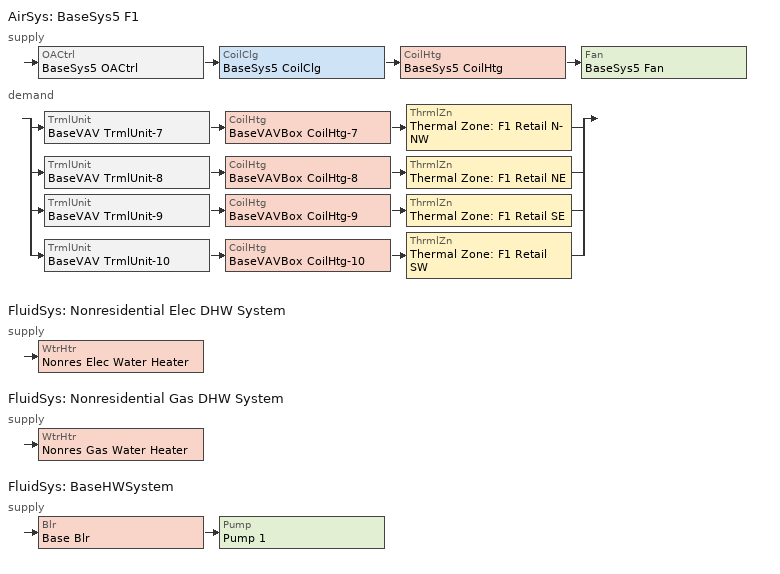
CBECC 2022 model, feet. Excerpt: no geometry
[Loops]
AirSys 'BaseSys5 F1'
 supply: OACtrl 'BaseSys5 OACtrl' > CoilClg 'BaseSys5 CoilClg' > CoilHtg 'BaseSys5 CoilHtg' > Fan 'BaseSys5 Fan'
 demand: split
  | TrmlUnit 'BaseVAV TrmlUnit-7' > CoilHtg 'BaseVAVBox CoilHtg-7' > ThrmlZn 'Thermal Zone: F1 Retail N-NW'
  | TrmlUnit 'BaseVAV TrmlUnit-8' > CoilHtg 'BaseVAVBox CoilHtg-8' > ThrmlZn 'Thermal Zone: F1 Retail NE'
  | TrmlUnit 'BaseVAV TrmlUnit-9' > CoilHtg 'BaseVAVBox CoilHtg-9' > ThrmlZn 'Thermal Zone: F1 Retail SE'
  | TrmlUnit 'BaseVAV TrmlUnit-10' > CoilHtg 'BaseVAVBox CoilHtg-10' > ThrmlZn 'Thermal Zone: F1 Retail SW'
FluidSys 'Nonresidential Elec DHW System'
 supply: WtrHtr 'Nonres Elec Water Heater'
FluidSys 'Nonresidential Gas DHW System'
 supply: WtrHtr 'Nonres Gas Water Heater'
FluidSys 'BaseHWSystem'
 supply: Blr 'Base Blr' > Pump 'Pump 1'
[ResIntFlr] Status=New; Construction=Interior Floor Cons; OtherSideModeled=1
Name | Area | FloorZ | IsPartySurface | Outside
F4 Res Zn SE Perim To F3 Res Zn SE Perim Int Floor | 1080 | 30.7 | 1 | F3 Res Zn SE Perim
F4 Res Zn SW Perim To F3 Res Zn SW Perim Int Floor | 1080 | 30.7 | 1 | F3 Res Zn SW Perim
F4 Res Zn W Court To F3 Res Zn W Court Int Floor | 1440 | 30.7 | 1 | F3 Res Zn W Court
F4 Res Zn W Perim To F3 Res Zn W Perim Int Floor | 2160 | 30.7 | 1 | F3 Res Zn W Perim
F4 Corridor to F3 Corridor Int Floor | 2340 | 30.7 | 1 | F3 Corridor
F4 Break Room To F3 Break Room Int Floor | 180 | 30.7 | 1 | F3 Break Room
F4 Stairs E To F3 Stairs E Int Floor | 180 | 30.7 | 0 | F3 Stairs E
F4 Stairs W To F3 Stairs W Int Floor | 180 | 30.7 | 0 | F3 Stairs W
F5 Res Zn E Court To F4 Res Zn E Court Int Floor | 1440 | 40.7 | 1 | F4 Res Zn E Court
F5 Res Zn E Perim To F4 Res Zn E Perim Int Floor | 2160 | 40.7 | 1 | F4 Res Zn E Perim
F5 Res Zn N Perim To F4 Res Zn N Perim Int Floor | 3600 | 40.7 | 1 | F4 Res Zn N Perim
F5 Res Zn NE Perim To F4 Res Zn NE Perim Int Floor | 1410 | 40.7 | 1 | F4 Res Zn NE Perim
F5 Res Zn NW Perim To F4 Res Zn NW Perim Int Floor | 1410 | 40.7 | 1 | F4 Res Zn NW Perim
F5 Res Zn S Court 1-Bed To F4 Res Zn S Court 1-Bed Int Floor | 720 | 40.7 | 1 | F4 Res Zn S Court 1-Bed
F5 Res Zn S Court 2-Bed To F4 Res Zn S Court 2-Bed Int Floor | 2160 | 40.7 | 1 | F4 Res Zn S Court 2-Bed
F5 Res Zn SE Court To F4 Res Zn SE Court Int Floor | 540 | 40.7 | 1 | F4 Res Zn SE Court
F5 Res Zn SW Court To F4 Res Zn SW Court Int Floor | 540 | 40.7 | 1 | F4 Res Zn SW Court
F5 Res Zn SE Perim To F4 Res Zn SE Perim Int Floor | 1080 | 40.7 | 1 | F4 Res Zn SE Perim
F5 Res Zn SW Perim To F4 Res Zn SW Perim Int Floor | 1080 | 40.7 | 1 | F4 Res Zn SW Perim
F5 Res Zn W Court To F4 Res Zn W Court Int Floor | 1440 | 40.7 | 1 | F4 Res Zn W Court
F5 Res Zn W Perim To F4 Res Zn W Perim Int Floor | 2160 | 40.7 | 1 | F4 Res Zn W Perim
F5 Corridor to F4 Corridor Int Floor | 2340 | 40.7 | 1 | F4 Corridor
F5 Break Room To F4 Break Room Int Floor | 180 | 40.7 | 1 | F4 Break Room
F5 Stairs E To F4 Stairs E Int Floor | 180 | 40.7 | 0 | F4 Stairs E
F5 Stairs W To F4 Stairs W Int Floor | 180 | 40.7 | 0 | F4 Stairs W
[ResIntWall] Status=New; Construction=Int Wall Cons; IsPartySurface=1; OtherSideModeled=1
Name | Area | Outside
F4 Res Zn SE Perim to F4 Corridor Int Wall Left; F4 Res Zn SW Perim to F4 Corridor Int Wall Right | 180 | F4 Corridor
F4 Res Zn W Court to F4 Res Zn SW Court Int Wall Front | 240 | F4 Res Zn SW Court
F4 Res Zn W Court to F4 Corridor Int Wall Back | 60 | F4 Corridor
F4 Res Zn W Court to F4 Corridor Int Wall Right | 600 | F4 Corridor
F4 Res Zn W Perim to F4 Res Zn SW Perim Int Wall Front | 300 | F4 Res Zn SW Perim
F4 Res Zn W Perim to F4 Res Zn NW Perim Int Wall Back | 300 | F4 Res Zn NW Perim
F4 Res Zn W Perim to F4 Corridor Int Wall Right | 720 | F4 Corridor
F4 Corridor To F4 Res Zn S Court 2-Bed Int Wall Back | 120 | F4 Res Zn S Court 2-Bed
F4 Break Room To F4 Res Zn S Court 1-Bed Int Wall Left | 150 | F4 Res Zn S Court 1-Bed
F4 Break Room To F4 Corridor Int Wall Back | 120 | F4 Corridor
F4 Break Room To F4 Res Zn S Court 2-Bed Int Wall Right | 150 | F4 Res Zn S Court 2-Bed
F4 Stairs E To F4 Res Zn W Court Int Wall Front | 180 | F4 Res Zn W Court
F4 Stairs E To F4 Res Zn S Court 2-Bed Int Wall Back; F4 Stairs W To F4 Res Zn S Court 2-Bed Int Wall Back | 180 | F4 Res Zn S Court 2-Bed
F4 Stairs E To F4 Corridor Int Wall Right; F4 Stairs W To F4 Corridor Int Wall Left | 100 | F4 Corridor
F4 Stairs W To F4 Res Zn E Court Int Wall Front | 180 | F4 Res Zn E Court
F5 Res Zn E Court to F5 Res Zn SE Court Int Wall Front | 240 | F5 Res Zn SE Court
F5 Res Zn E Court to F5 Corridor Int Wall Left; F5 Res Zn W Court to F5 Corridor Int Wall Right | 600 | F5 Corridor
F5 Res Zn E Court to F5 Corridor Int Wall Back; F5 Res Zn SE Court to F5 Corridor Int Wall Back; F5 Res Zn SW Court to F5 Corridor Int Wall Back; F5 Res Zn W Court to F5 Corridor Int Wall Back | 60 | F5 Corridor
F5 Res Zn E Perim to F5 Res Zn SE Perim Int Wall Front | 300 | F5 Res Zn SE Perim
F5 Res Zn E Perim to F5 Corridor Int Wall Left; F5 Res Zn S Court 2-Bed to F5 Corridor Int Wall Back; F5 Res Zn W Perim to F5 Corridor Int Wall Right | 720 | F5 Corridor
F5 Res Zn E Perim to F5 Res Zn NE Perim Int Wall Back; F5 Res Zn N Perim to F5 Res Zn NE Perim Int Wall Right | 300 | F5 Res Zn NE Perim
F5 Res Zn N Perim to F5 Corridor Int Wall Front | 1200 | F5 Corridor
F5 Res Zn N Perim to F5 Res Zn NW Perim Int Wall Left; F5 Res Zn W Perim to F5 Res Zn NW Perim Int Wall Back | 300 | F5 Res Zn NW Perim
F5 Res Zn NE Perim to F5 Corridor Int Wall Left; F5 Res Zn NW Perim to F5 Corridor Int Wall Right | 170 | F5 Corridor
F5 Res Zn S Court 1-Bed to F5 Res Zn S Court 2-Bed Int Wall Left | 300 | F5 Res Zn S Court 2-Bed
F5 Res Zn S Court 1-Bed to F5 Corridor Int Wall Back | 240 | F5 Corridor
F5 Res Zn S Court 1-Bed to F5 Corridor Int Wall Right | 150 | F5 Corridor
F5 Res Zn S Court 2-Bed to F5 Corridor Int Wall Left | 450 | F5 Corridor
F5 Res Zn S Court 2-Bed to F5 Corridor Int Wall Right | 300 | F5 Corridor
F5 Res Zn SE Court to F5 Res Zn SW Perim Int Wall Left | 180 | F5 Res Zn SW Perim
F5 Res Zn SW Court to F5 Res Zn SE Perim Int Wall Right | 180 | F5 Res Zn SE Perim
F5 Res Zn SE Perim to F5 Corridor Int Wall Left; F5 Res Zn SW Perim to F5 Corridor Int Wall Right | 180 | F5 Corridor
F5 Res Zn W Court to F5 Res Zn SW Court Int Wall Front | 240 | F5 Res Zn SW Court
F5 Res Zn W Perim to F5 Res Zn SW Perim Int Wall Front | 300 | F5 Res Zn SW Perim
F5 Corridor To F5 Res Zn S Court 2-Bed Int Wall Back | 120 | F5 Res Zn S Court 2-Bed
F5 Break Room To F5 Res Zn S Court 1-Bed Int Wall Left | 150 | F5 Res Zn S Court 1-Bed
F5 Break Room To F5 Corridor Int Wall Back | 120 | F5 Corridor
F5 Break Room To F5 Res Zn S Court 2-Bed Int Wall Right | 150 | F5 Res Zn S Court 2-Bed
F5 Stairs E To F5 Res Zn W Court Int Wall Front | 180 | F5 Res Zn W Court
F5 Stairs E To F5 Res Zn S Court 2-Bed Int Wall Back; F5 Stairs W To F5 Res Zn S Court 2-Bed Int Wall Back | 180 | F5 Res Zn S Court 2-Bed
F5 Stairs E To F5 Corridor Int Wall Right; F5 Stairs W To F5 Corridor Int Wall Left | 100 | F5 Corridor
F5 Stairs W To F5 Res Zn E Court Int Wall Front | 180 | F5 Res Zn E Court
[ResZn] Type=Conditioned; Status=New; HVACSysStatus=New; HVACSysVerified=0; DHWSys1Status=New; DHWSys1Verified=0; DHWSys2Status=New; DHWSys2Verified=0; CeilingHeight=9; FloorHeight=10; WinHeadHeight=6.7; NumStories=1
Name | FloorArea | Bottom | AirFlowMeter
F4 Res Zn SW Perim | 1080 | 30.7 | Four
F4 Res Zn W Court | 1440 | 30.7 | Four
F4 Res Zn W Perim | 2160 | 30.7 | Four
F5 Res Zn E Court; F5 Res Zn W Court | 1440 | 40.7 | Five
F5 Res Zn E Perim; F5 Res Zn S Court 2-Bed; F5 Res Zn W Perim | 2160 | 40.7 | Five
F5 Res Zn N Perim | 3600 | 40.7 | Five
F5 Res Zn NE Perim; F5 Res Zn NW Perim | 1410 | 40.7 | Five
F5 Res Zn S Court 1-Bed | 720 | 40.7 | Five
F5 Res Zn SE Court; F5 Res Zn SW Court | 540 | 40.7 | Five
F5 Res Zn SE Perim; F5 Res Zn SW Perim | 1080 | 40.7 | Five
[ResExtWall] Status=New; Construction=Res Exterior Wall Cons; Tilt=90; Absorptivity=0.5
Name | Orientation | OrientationValue | Area
F4 Res Zn SW Perim Ext Wall Front; F5 Res Zn SE Court Ext Wall Front; F5 Res Zn SW Court Ext Wall Front; F5 Res Zn SE Perim Ext Wall Front; F5 Res Zn SW Perim Ext Wall Front | Front | 0 | 300
F4 Res Zn SW Perim Ext Wall Left; F5 Res Zn SW Perim Ext Wall Left | Left | 90 | 360
F4 Res Zn W Court Ext Wall Left; F5 Res Zn W Court Ext Wall Left | Left | 90 | 600
F4 Res Zn W Perim Ext Wall Left; F5 Res Zn W Perim Ext Wall Left | Left | 90 | 720
F4 Break Room Ext Wall Front; F5 Break Room Ext Wall Front | Front | 0 | 120
F4 Stairs E Ext Wall Left; F5 Stairs E Ext Wall Left | Left | 90 | 100
F4 Stairs W Ext Wall Right; F5 Stairs W Ext Wall Right | Right | 270 | 100
F5 Res Zn E Court Ext Wall Right | Right | 270 | 600
F5 Res Zn E Perim Ext Wall Right | Right | 270 | 720
F5 Res Zn N Perim Ext Wall Back | Back | 180 | 1200
F5 Res Zn NE Perim Ext Wall Back; F5 Res Zn NW Perim Ext Wall Back | Back | 180 | 300
F5 Res Zn NE Perim Ext Wall Right | Right | 270 | 470
F5 Res Zn NW Perim Ext Wall Left | Left | 90 | 470
F5 Res Zn S Court 1-Bed Ext Wall Front; F5 Res Zn S Court 2-Bed Ext Wall Front | Front | 0 | 240
F5 Res Zn SE Court Ext Wall Right | Right | 270 | 180
F5 Res Zn SW Court Ext Wall Left | Left | 90 | 180
F5 Res Zn SE Perim Ext Wall Right | Right | 270 | 360
[ResWin] Status=New; WinType=Operable; SpecMethod=Window Dimensions (required for fins/overhangs); Height=5; Width=3; NFRCUfactor=0.46; NFRCSHGC=0.22; UfactorSHGCSource=NFRC; ExteriorShade=Insect Screen (default); exHeight=5; exWidth=3; exNFRCUfactor=0.46; exNFRCSHGC=0.22; exUfactorSHGCSource=NFRC; exExteriorShade=Insect Screen (default); OverhangDepth=0; OverhangDistUp=0; OverhangExL=0; OverhangExR=0; OverhangFlap=0; exOverhangDepth=0; exOverhangDistUp=0; exOverhangExL=0; exOverhangExR=0; exOverhangFlap=0; LeftFinBotUp=0; exLeftFinDepth=0; exLeftFinTopUp=0; exLeftFinDistL=0; exLeftFinBotUp=0; RightFinBotUp=0; exRightFinDepth=0; exRightFinTopUp=0; exRightFinDistR=0; exRightFinBotUp=0
Name | Multiplier | exMultiplier | ModelFinsOverhang | LeftFinDepth | LeftFinTopUp | LeftFinDistL | RightFinDepth | RightFinTopUp | RightFinDistR
F4 Res Zn SW Perim Win Front Perim; F5 Res Zn NE Perim Win Back Perim; F5 Res Zn NW Perim Win Back Perim; F5 Res Zn SE Court Win Front Perim; F5 Res Zn SW Court Win Front Perim; F5 Res Zn SE Perim Win Front Perim; F5 Res Zn SW Perim Win Front Perim | 5.882 | 27.34 | 0 | 0 | 0 | 0 | 0 | 0 | 0
F4 Res Zn SW Perim Win Left Perim; F5 Res Zn SE Perim Win Right Perim; F5 Res Zn SW Perim Win Left Perim | 7.059 | 9.63 | 0 | 0 | 0 | 0 | 0 | 0 | 0
F4 Res Zn W Court Win Left Court | 13.725 | 9.63 | 1 | 0 | 0 | 0 | 120 | 13.3 | 19.412
F4 Res Zn W Perim Win Left Perim; F5 Res Zn E Perim Win Right Perim; F5 Res Zn W Perim Win Left Perim | 14.118 | 9.63 | 0 | 0 | 0 | 0 | 0 | 0 | 0
F4 Break Room Win Front Court | 2.353 | 27.34 | 1 | 88 | 13.3 | 38.471 | 88 | 13.3 | 14.471
F5 Res Zn E Court Win Right Court | 13.725 | 9.63 | 1 | 120 | 3.3 | 19.412 | 0 | 0 | 0
F5 Res Zn N Perim Win Back Perim | 23.529 | 27.34 | 0 | 0 | 0 | 0 | 0 | 0 | 0
F5 Res Zn NE Perim Win Right Perim; F5 Res Zn NW Perim Win Left Perim | 9.216 | 9.63 | 0 | 0 | 0 | 0 | 0 | 0 | 0
F5 Res Zn S Court 1-Bed Win Front Court | 4.706 | 27.34 | 1 | 88 | 3.3 | 16.941 | 88 | 3.3 | 28.941
F5 Res Zn S Court 2-Bed Win Front Court E | 2.353 | 27.34 | 1 | 88 | 3.3 | 50.471 | 88 | 3.3 | 2.471
F5 Res Zn S Court 2-Bed Win Front Court W | 2.353 | 27.34 | 1 | 88 | 3.3 | 2.471 | 88 | 3.3 | 50.471
F5 Res Zn SE Court Win Right Court | 3.529 | 9.63 | 1 | 120 | 3.3 | 73.706 | 0 | 0 | 0
F5 Res Zn SW Court Win Left Court | 3.529 | 9.63 | 1 | 0 | 0 | 0 | 120 | 3.3 | 73.706
F5 Res Zn W Court Win Left Court | 13.725 | 9.63 | 1 | 0 | 0 | 0 | 120 | 3.3 | 19.412
F5 Break Room Win Front Court | 2.353 | 27.34 | 1 | 88 | 3.3 | 38.471 | 88 | 3.3 | 14.471
[DwellUnit]
Name | DwellUnitTypeRef | Count | CondFlrArea | WasherZoneRef | DryerZoneRef
F4 2-Bed SW Perim | 2-Bed Type | 1 | 1080 | F4 Res Zn SW Perim | F4 Res Zn SW Perim
F4 1-Bed W Court | 1-Bed Type | 2 | 720 | F4 Res Zn W Court | F4 Res Zn W Court
F4 2-Bed W Perim | 2-Bed Type | 2 | 1080 | F4 Res Zn W Perim | F4 Res Zn W Perim
F5 1-Bed E Court | 1-Bed Type | 2 | 720 | F5 Res Zn E Court | F5 Res Zn E Court
F5 2-Bed E Perim | 2-Bed Type | 2 | 1080 | F5 Res Zn E Perim | F5 Res Zn E Perim
F5 1-Bed N Perim | 1-Bed Type | 5 | 720 | F5 Res Zn N Perim | F5 Res Zn N Perim
F5 3-Bed NE Perim | 3-Bed Type | 1 | 1410 | F5 Res Zn NE Perim | F5 Res Zn NE Perim
F5 3-Bed NW Perim | 3-Bed Type | 1 | 1410 | F5 Res Zn NW Perim | F5 Res Zn NW Perim
F5 1-Bed S Court | 1-Bed Type | 1 | 720 | F5 Res Zn S Court 1-Bed | F5 Res Zn S Court 1-Bed
F5 2-Bed S Court | 2-Bed Type | 2 | 1080 | F5 Res Zn S Court 2-Bed | F5 Res Zn S Court 2-Bed
F5 Studio SE Court | Studio Type | 1 | 540 | F5 Res Zn SE Court | F5 Res Zn SE Court
F5 Studio SW Court | Studio Type | 1 | 540 | F5 Res Zn SW Court | F5 Res Zn SW Court
F5 2-Bed SE Perim | 2-Bed Type | 1 | 1080 | F5 Res Zn SE Perim | F5 Res Zn SE Perim
F5 2-Bed SW Perim | 2-Bed Type | 1 | 1080 | F5 Res Zn SW Perim | F5 Res Zn SW Perim
F5 1-Bed W Court | 1-Bed Type | 2 | 720 | F5 Res Zn W Court | F5 Res Zn W Court
F5 2-Bed W Perim | 2-Bed Type | 2 | 1080 | F5 Res Zn W Perim | F5 Res Zn W Perim
[ResOtherZn] NumStories=1; DryerFuel=Electricity; IAQOption=Default Minimum Balanced IAQ Fan; IAQFanCnt=( 1, 1, 1, 1 )
Name | Type | SpcFunc | VentSpcFunc | ozHVACSystem | Area | CeilingHeight | FloorHeight | WinHeadHeight | Bottom | AirFlowMeter | ozDHWSys | CodeExhFanPwr | ExhstOutsideOpening
F4 Corridor | Conditioned | Corridor Area | General - Corridors | HVAC Heat Pump - F4 Corridor | 2340 | 9 | 10 | 6.7 | 30.7 | Four
F4 Break Room | Conditioned | Lounge, Breakroom, or Waiting Area | General - Break rooms | HVAC Heat Pump - F4 Break Room | 180 | 9 | 10 | 6.7 | 30.7 | Four | DHW Heat Pump
F4 Stairs E | Conditioned | Stairwell | General - Corridors | HVAC Heat Pump - Stairs E | 180 | 9 | 10 | 6.7 | 30.7 | Four
F4 Stairs W | Conditioned | Stairwell | General - Corridors | HVAC Heat Pump - Stairs W | 180 | 9 | 10 | 6.7 | 30.7 | Four
F5 Corridor | Conditioned | Corridor Area | General - Corridors | HVAC Heat Pump - F5 Corridor | 2340 | 9 | 10 | 6.7 | 40.7 | Five
F5 Break Room | Conditioned | Lounge, Breakroom, or Waiting Area | General - Break rooms | HVAC Heat Pump - F5 Break Room | 180 | 9 | 10 | 6.7 | 40.7 | Five | DHW Heat Pump
F5 Stairs E | Conditioned | Stairwell | General - Corridors | HVAC Heat Pump - Stairs E | 180 | 9 | 10 | 6.7 | 40.7 | Five
F5 Stairs W | Conditioned | Stairwell | General - Corridors | HVAC Heat Pump - Stairs W | 180 | 9 | 10 | 6.7 | 40.7 | Five
UG Garage | Unconditioned | Parking Garage Area (Parking Zone) | Exhaust - Parking garages |  | 27900 | 14 | 15 | 7.67 | -15 | Seven |  | 0.0725 | 1000
[ResZnGrp]
ResZn Group F5; ResZn Group UG Garage; ResZn Group Attic
[ResCeilingBelowAttic] Status=New; Construction=Ceiling Below Attic Cons; AtticZone=Attic
Name | Area
F5 Res Zn E Court To Attic Ceiling; F5 Res Zn W Court To Attic Ceiling | 1440
F5 Res Zn E Perim To Attic Ceiling; F5 Res Zn S Court 2-Bed To Attic Ceiling; F5 Res Zn W Perim To Attic Ceiling | 2160
F5 Res Zn N Perim To Attic Ceiling | 3600
F5 Res Zn NE Perim To Attic Ceiling; F5 Res Zn NW Perim To Attic Ceiling | 1410
F5 Res Zn S Court 1-Bed To Attic Ceiling | 720
F5 Res Zn SE Court To Attic Ceiling; F5 Res Zn SW Court To Attic Ceiling | 540
F5 Res Zn SE Perim To Attic Ceiling; F5 Res Zn SW Perim To Attic Ceiling | 1080
F5 Corridor To Attic Ceiling | 2340
F5 Break Room To Attic Ceiling; F5 Stairs E To Attic Ceiling; F5 Stairs W To Attic Ceiling | 180
[ResUndgrWall] Status=New; DepthBelowGrade=15; Construction=Below Grade Wall Cons
Name | Area
UG Garage UG Wall - Front; UG Garage UG Wall - Back | 3600
UG Garage UG Wall - Left; UG Garage UG Wall - Right | 4860
[ResUndgrFlr]
UG Garage UG Floor: Status=New; Area=27900; DepthBelowGrade=15; Surface=Exposed
[ResAttic]
Attic: Type=Ventilated; Status=New; RoofRise=0; Construction=Attic Roof Cons; RoofSolReflect=0.1; RoofEmiss=0.85; AirFlowMeter=Eight
[ThrmlZn] Type=Conditioned; VentSysRef=BaseSys5 F1; HasUnknownHVAC=0
Thermal Zone: F1 Retail N-NW; Thermal Zone: F1 Retail NE; Thermal Zone: F1 Retail SE; Thermal Zone: F1 Retail SW
[AirSys]
BaseSys5 F1: Type=PVAV; SubType=Packaged3Phase; CtrlSysType=DDCToZone; OptStart=1; ClgCtrl=WarmestReset
[AirSeg] Sys=BaseSys5 F1
Name | Type
BaseSys5 SupAirSeg | Supply
BaseSys5 RetAirSeg | Return
[CoilClg]
BaseSys5 CoilClg: Sys=BaseSys5 F1; Type=DirectExpansion; NumClgStages=2
[CoilHtg] Sys=BaseSys5 F1; Type=HotWater; FluidSegInRef=BaseHW PriSupSeg; FluidSegOutRef=BaseHW PriRetSeg
BaseSys5 CoilHtg; BaseVAVBox CoilHtg-7; BaseVAVBox CoilHtg-8; BaseVAVBox CoilHtg-9; BaseVAVBox CoilHtg-10
[Fan]
BaseSys5 Fan: Sys=BaseSys5 F1; CtrlMthd=VariableSpeedDrive
[OACtrl]
BaseSys5 OACtrl: Sys=BaseSys5 F1; EconoCtrlMthd=DifferentialDryBulb; EconoIntegration=Integrated; AirSegSupRef=BaseSys5 SupAirSeg; AirSegRetRef=BaseSys5 RetAirSeg
[TrmlUnit] Sys=BaseSys5 F1; Type=VAVReheatBox
Name | ZnServedRef
BaseVAV TrmlUnit-7 | Thermal Zone: F1 Retail N-NW
BaseVAV TrmlUnit-8 | Thermal Zone: F1 Retail NE
BaseVAV TrmlUnit-9 | Thermal Zone: F1 Retail SE
BaseVAV TrmlUnit-10 | Thermal Zone: F1 Retail SW
[FluidSys]
Name | Type
Nonresidential Elec DHW System; Nonresidential Gas DHW System | ServiceHotWater
BaseHWSystem | HotWater
[FluidSeg]
Name | Sys | Type | Src
DHW Supply Elec | Nonresidential Elec DHW System | PrimarySupply
DHW Makeup Elec | Nonresidential Elec DHW System | MakeupFluid
DHW Supply Gas | Nonresidential Gas DHW System | PrimarySupply
DHW Makeup Gas | Nonresidential Gas DHW System | MakeupFluid | MunicipalWater
BaseHW PriSupSeg | BaseHWSystem | PrimarySupply
BaseHW PriRetSeg | BaseHWSystem | PrimaryReturn
[WtrHtr]
Name | Sys | FluidSegOutRef | FluidSegMakeupRef | StorCap | RE | FuelSrc | InpPwr | CapRtd
Nonres Elec Water Heater | Nonresidential Elec DHW System | DHW Supply Elec | DHW Makeup Elec | 24.1083 | 0.99 | Electricity | 7.02702
Nonres Gas Water Heater | Nonresidential Gas DHW System | DHW Supply Gas | DHW Makeup Gas | 5.89175 | 0.8 |  |  | 7324.35
[Blr]
Base Blr: Sys=BaseHWSystem; Type=HotWater; FuelSrc=Gas; DraftType=Natural; FluidSegInRef=BaseHW PriRetSeg; FluidSegOutRef=BaseHW PriSupSeg; ThrmlEff=0.8
[Pump]
Pump 1: Sys=BaseHWSystem
[PVArray]
PV Array: DCSysSize=230
[Batt]
Battery: MaxCap=200; Ctrl=Time of Use
[ResConsAssm] RoofDeckLayer=Wood Siding/sheathing/decking; FloorSurfaceLayer=Carpeted; FloorDeckLayer=Wood Siding/sheathing/decking; OtherSideFinishLayer=Gypsum Board; RaisedHeelTruss=0; RaisedHeelTrussHeight=3.5; RoofingType=all others
Name | CanAssignTo | Type | RoofingLayer | InsideFinishLayer | CavityLayer | FrameLayer | SheathInsulLayerRVal | WallExtFinishLayer | RadiantBarrier | AbvDeckInsulLayerRVal | CavInsulOverFrame | MassLayer | MassThickness | FurringInsul2LayerRVal | Furring2Layer
Res Exterior Wall Cons | Exterior Walls | Wood Framed Wall | Light Roof (Asphalt Shingle) | Gypsum Board | R 21 | 2x6 @ 16 in. O.C. | 1.8 | Synthetic Stucco | 0
Ceiling Below Attic Cons | Ceilings (below attic) | Wood Framed Ceiling | Light Roof (Asphalt Shingle) | Gypsum Board | R 38 | 2x4 Bottom Chord of Truss @ 24 in. O.C. |  |  | 0
Attic Roof Cons | Attic Roofs | Wood Framed Ceiling | 5 PSF (Normal Gravel) | Gypsum Board | R 38 | 2x6 @ 16 in. O.C. |  |  | 1 | 4.6 | 0
Int Wall Cons | Interior Walls | Wood Framed Wall | Light Roof (Asphalt Shingle) | Gypsum Board |  | 2x6 @ 16 in. O.C. | 6.1 |  | 0
Interior Floor Cons | Interior Floors | Wood Framed Floor | Light Roof (Asphalt Shingle) | Gypsum Board |  | 2x12 @ 16 in. O.C. | 0.29 |  | 0
Below Grade Wall Cons | Underground Walls | Concrete / ICF / Brick | Light Roof (Asphalt Shingle) |  |  |  |  |  | 0 |  |  | Concrete | 10 in.
Interior Floor above Garage Cons | Interior Floors | Concrete / ICF / Brick | Light Roof (Asphalt Shingle) |  |  | 2x12 @ 16 in. O.C. |  |  | 0 |  |  | Concrete | 10 in. | 9.6
NonRes Exterior Wall Cons | Exterior Walls | Concrete / ICF / Brick | Light Roof (Asphalt Shingle) | Gypsum Board |  |  | 1.8 | Synthetic Stucco | 0 |  |  | Concrete | 8 in. | 1.76 | 3.5 in. Wood
[ResMat]
Name | Density | SpecHeat | Conductivity | ConductivityCT | RValPerInch | Thickness | ConductivityQII
SoftWood | 35 | 0.39 | 0.08167 | 0.0012 | 1.0204
Steel | 489 | 0.12 | 26.2 |  | 0.00318
SIPSskin | 41 | 0.45 | 0.06127 | 0.0012 | 1.36 | 0.4375
Ceiling Insul | 1.5 | 0.2 |  | 0.00418
Other Insul | 1.5 | 0.2 |  | 0.0032537
Gypsum Board | 40 | 0.27 | 0.09167 | 0.0001217 | 0.9091 | 0.5
Insul-R4-D1.5-SH0.35-C0.02083 | 1.5 | 0.35 | 0.0208325 | 0.00175 |  | 1 | 0.0208325
Synthetic Stucco | 58 | 0.2 | 0.2 |  | 0.5333 | 0.375
Carpet | 12.3 | 0.34 | 0.02 |  | 4.1667 | 0.5
Wood layer | 41 | 0.45 | 0.06127 | 0.0012 | 1.36 | 0.5
5 PSF Roof | 120 | 0.2 | 1 |  | 0.0833 | 0.5
TileGap | 0.075 | 0.24 | 0.07353 |  | 1.1333 | 0.75
10 PSF Roof | 120 | 0.2 | 1 |  | 0.0833 | 1
VertWallCavity | 0.075 | 0.24 | 0.314 | 0.00397 | 1.1333 | 3.5
3 Coat Stucco | 116 | 0.2 | 0.4167 |  | 0.2686 | 0.875
Ins-R21-D1.5-SH0.2-C0.02183 | 1.5 | 0.2 | 0.0218254 | 0.0032537 |  |  | 0.0218254
Ins-R9.1-D1.5-SH0.2-C0.03205 | 1.5 | 0.2 | 0.0320513 | 0.00418 |  |  | 0.0320513
Ins-R13-D1.5-SH0.2-C0.02244 | 1.5 | 0.2 | 0.0224376 | 0.0032537 |  |  | 0.0224376
FrameGap | 0 | 0 | 200 |  | 0.000417
Ins-R18-D1.5-SH0.2-C0.0162 | 1.5 | 0.2 | 0.0162037 | 0.0032537 |  |  | 0.0162037
Ins-R18-D1.5-SH0.2-C0.02546 | 1.5 | 0.2 | 0.025463 | 0.0032537 |  |  | 0.025463
Concrete | 144 | 0.2 | 1 |  | 0.0833
Ins-R9-D1.5-SH0.2-C0.00926 | 1.5 | 0.2 | 0.00925926 | 0.0032537 |  |  | 0.00925926
Insul-R3-D1.5-SH0.35-C0.02778 | 1.5 | 0.35 | 0.0277767 | 0.00175 |  | 1 | 0.0277767
Insul-R2-D1.5-SH0.35-C0.04167 | 1.5 | 0.35 | 0.041665 | 0.00175 |  | 1 | 0.041665
Insul-R1-D1.5-SH0.35-C0.08333 | 1.5 | 0.35 | 0.08333 | 0.00175 |  | 1 | 0.08333
Insul-R1.8-D1.5-SH0.35-C0.04629 | 1.5 | 0.35 | 0.0462944 | 0.00175 |  | 1 | 0.0462944
Ins-R12-D1.5-SH0.2-C0.00694 | 1.5 | 0.2 | 0.00694444 | 0.0032537 |  |  | 0.00694444
Ins-R11-D1.5-SH0.2-C0.00758 | 1.5 | 0.2 | 0.00757576 | 0.0032537 |  |  | 0.00757576
Ins-R11.2-D1.5-SH0.2-C0.00744 | 1.5 | 0.2 | 0.00744048 | 0.0032537 |  |  | 0.00744048
Ins-R10.5-D1.5-SH0.2-C0.00794 | 1.5 | 0.2 | 0.00793651 | 0.0032537 |  |  | 0.00793651
Ins-R10.3-D1.5-SH0.2-C0.00809 | 1.5 | 0.2 | 0.00809061 | 0.0032537 |  |  | 0.00809061
Ins-R9.8-D1.5-SH0.2-C0.0085 | 1.5 | 0.2 | 0.0085034 | 0.0032537 |  |  | 0.0085034
Ins-R38-D1.5-SH0.2-C0.01206 | 1.5 | 0.2 | 0.0120614 | 0.0032537 |  |  | 0.0120614
Insul-R4.3-D1.5-SH0.35-C0.01938 | 1.5 | 0.35 | 0.0193791 | 0.00175 |  | 1 | 0.0193791
Insul-R4.4-D1.5-SH0.35-C0.01894 | 1.5 | 0.35 | 0.0189386 | 0.00175 |  | 1 | 0.0189386
Insul-R4.5-D1.5-SH0.35-C0.01852 | 1.5 | 0.35 | 0.0185178 | 0.00175 |  | 1 | 0.0185178
Insul-R4.6-D1.5-SH0.35-C0.01812 | 1.5 | 0.35 | 0.0181152 | 0.00175 |  | 1 | 0.0181152
Ins-R38-D1.5-SH0.2-C0.00768 | 1.5 | 0.2 | 0.00767544 | 0.0032537 |  |  | 0.00767544
Ins-R9.2-D1.5-SH0.2-C0.00906 | 1.5 | 0.2 | 0.00905797 | 0.0032537 |  |  | 0.00905797
Ins-R9.6-D1.5-SH0.2-C0.00868 | 1.5 | 0.2 | 0.00868056 | 0.0032537 |  |  | 0.00868056
Ins-R9.5-D1.5-SH0.2-C0.00877 | 1.5 | 0.2 | 0.00877193 | 0.0032537 |  |  | 0.00877193
Ins-R1-D1.5-SH0.2-C0.9375 | 1.5 | 0.2 | 0.9375 | 0.0032537 |  |  | 0.9375
Insul-R0.1-D1.5-SH0.35-C0.8333 | 1.5 | 0.35 | 0.8333 | 0.00175 |  | 1 | 0.8333
Insul-R0.2-D1.5-SH0.35-C0.41665 | 1.5 | 0.35 | 0.41665 | 0.00175 |  | 1 | 0.41665
Insul-R0.3-D1.5-SH0.35-C0.27777 | 1.5 | 0.35 | 0.277767 | 0.00175 |  | 1 | 0.277767
Insul-R0.29-D1.5-SH0.35-C0.28734 | 1.5 | 0.35 | 0.287345 | 0.00175 |  | 1 | 0.287345
Ins-R11-D1.5-SH0.2-C0.04167 | 1.5 | 0.2 | 0.0416667 | 0.0032537 |  |  | 0.0416667
Ins-R10-D1.5-SH0.2-C0.04583 | 1.5 | 0.2 | 0.0458333 | 0.0032537 |  |  | 0.0458333
Insul-R10.5-D1.5-SH0.35-C0.00794 | 1.5 | 0.35 | 0.00793619 | 0.00175 |  | 1 | 0.00793619
Insul-R11-D1.5-SH0.35-C0.00758 | 1.5 | 0.35 | 0.00757545 | 0.00175 |  | 1 | 0.00757545
Insul-R8-D1.5-SH0.35-C0.01042 | 1.5 | 0.35 | 0.0104163 | 0.00175 |  | 1 | 0.0104163
Insul-R7-D1.5-SH0.35-C0.0119 | 1.5 | 0.35 | 0.0119043 | 0.00175 |  | 1 | 0.0119043
Insul-R6-D1.5-SH0.35-C0.01389 | 1.5 | 0.35 | 0.0138883 | 0.00175 |  | 1 | 0.0138883
Insul-R6.1-D1.5-SH0.35-C0.01366 | 1.5 | 0.35 | 0.0136607 | 0.00175 |  | 1 | 0.0136607
Ins-R1.7-D1.5-SH0.2-C0.04817 | 1.5 | 0.2 | 0.0481696 | 0.0032537 |  |  | 0.0481696
[ResWinType] SpecMethod=Window Dimensions (required for fins/overhangs); Width=3; ModelFinsOverhang=0; OverhangDepth=0; OverhangDistUp=0; OverhangExL=0; OverhangExR=0; OverhangFlap=0; LeftFinDepth=0; LeftFinTopUp=0; LeftFinDistL=0; LeftFinBotUp=0; RightFinDepth=0; RightFinTopUp=0; RightFinDistR=0; RightFinBotUp=0
Name | Area | Height | NFRCUfactor | NFRCSHGC | ExteriorShade
Operable | 15 | 5 | 0.46 | 0.22 | Insect Screen (default)
Glass Door | 20.01 | 6.67 | 0.45 | 0.23 | None
[DwellUnitType] WasherOption=In-Unit; DryerOption=In-Unit; DryerFuel=Electricity; CookFuel=Electricity; IAQOption=Default Minimum Balanced IAQ Fan; IAQFanCnt=( 1, 1, 1, 1 ); HVACSysType=Heat Pump Heating and Cooling System; NumHeatEquipTypes=1; HVACHeatRef[1]=Heating Component - Res; HeatEquipCount[1]=1; NumCoolEquipTypes=1; HVACCoolRef[1]=Cooling Component - Res; CoolEquipCount[1]=1; NumHtPumpEquipTypes=1; HVACHtPumpRef[1]=Heat Pump System - Res; HtPumpEquipCount[1]=1; HVACFanRef=HVAC Fan - Heat Pump; HVACDistRef=Air Distribution System - Res; NumDHWSysTypes=1; DHWSysRef[1]=DHW Heat Pump; TotShowersServed[1]=1; TotBathsServed[1]=1; CDSpecFixDists=0; ServesAsDHWHtr=0; DHWSystemType=Standard; DHWAmbientCond=Unconditioned
Name | NumBedrooms | CondFlrArea | IAQFanRef[1] | CompactDistrib | CDNumFloorsServed | UsrSpecCmpctDist | UsrCompactFactor | UserSpecCmpctDist[1] | UserCompactFactor[1] | CDServesMBathFix[1] | CDServesKitFix[1] | CDServesThirdFix[1]
1-Bed Type | 1 | 720 | 1-Bed IAQ Fan | not compact
2-Bed Type | 2 | 1080 | 2-Bed IAQ Fan | Expanded Credit (HERS req'd) | 1 | 1 | 0.6 | 1 | 0.6 | 1 | 1 | 1
3-Bed Type | 3 | 1410 | 3-Bed IAQ Fan | Expanded Credit (HERS req'd) | 1 | 1 | 0.6 | 1 | 0.6 | 1 | 1 | 1
Studio Type | 0 | 540 | Studio IAQ Fan | Expanded Credit (HERS req'd) | 1 | 1 | 0.6 | 1 | 0.6 | 1 | 1 | 1
[ResHVACSys] Status=New; CFIClVentFlow=0; CFIClVentPwr=0; HeatDucted=1; AutoSizeCoolInp=1; CoolDucted=1; ServesAsDHWHtr=0; DHWTankVolume=50; DHWIntInsulRVal=0; DHWExtInsulRVal=0; DHWAmbientCond=Unconditioned
Name | Type | NumHeatSystemTypes | HeatSystemCount[1] | HeatSystem[1] | AutoSizeHeatInp | NumCoolSystemTypes | CoolSystemCount[1] | CoolSystem[1] | NumHtPumpSystemTypes | HtPumpDucted | DistribSystem | Fan | HtPumpSystemCount | HtPumpSystemCount[1] | HtPumpSystem[1]
HVAC Gas Electric - Res | Other Heating and Cooling System | 1 | 1 | Heating Component - Res | 1 | 1 | 1 | Cooling Component - Res | 0 | 0 | Air Distribution System - Res | HVAC Fan - Furnace
HVAC Gas Electric - F1 Business Center | Other Heating and Cooling System | 1 | 1 | Heating Component - F1 Business Center | 1 | 1 | 1 | Cooling Component - F1 Business Center | 0 | 0 | Air Distribution System - NonRes | HVAC Fan - Furnace | ( 1, 0, 0, 0, 0, 0, 0, 0, 0, 0 )
HVAC Gas Electric - F1 Corridor | Other Heating and Cooling System | 1 | 1 | Heating Component - F1 Corridor | 1 | 1 | 1 | Cooling Component - F1 Corridor | 0 | 0 | Air Distribution System - NonRes | HVAC Fan - Furnace |  | 1
HVAC Gas Electric - F1 Fitness Center | Other Heating and Cooling System | 1 | 1 | Heating Component - F1 Fitness Center | 1 | 1 | 1 | Cooling Component - F1 Fitness Center | 0 | 0 | Air Distribution System - NonRes | HVAC Fan - Furnace |  | 1
HVAC Gas Electric - F1 Leasing Office | Other Heating and Cooling System | 1 | 1 | Heating Component - F1 Leasing Office | 1 | 1 | 1 | Cooling Component - F1 Leasing Office | 0 | 0 | Air Distribution System - NonRes | HVAC Fan - Furnace |  | 1
HVAC Gas Electric - F1 Lobby | Other Heating and Cooling System | 1 | 1 | Heating Component - F1 Lobby | 1 | 1 | 1 | Cooling Component - F1 Lobby | 0 | 0 | Air Distribution System - NonRes | HVAC Fan - Furnace |  | 1
HVAC Gas Electric - F2 Corridor | Other Heating and Cooling System | 1 | 1 | Heating Component - F2 Corridor | 1 | 1 | 1 | Cooling Component - F2 Corridor | 0 | 0 | Air Distribution System - NonRes | HVAC Fan - Furnace |  | 1
HVAC Gas Electric - F2 Break Room | Other Heating and Cooling System | 1 | 1 | Heating Component - F2 Break Room | 1 | 1 | 1 | Cooling Component - F2 Break Room | 0 | 0 | Air Distribution System - NonRes | HVAC Fan - Furnace |  | 1
HVAC Gas Electric - F3 Corridor | Other Heating and Cooling System | 1 | 1 | Heating Component - F3 Corridor | 1 | 1 | 1 | Cooling Component - F3 Corridor | 0 | 0 | Air Distribution System - NonRes | HVAC Fan - Furnace |  | 1
HVAC Gas Electric - F3 Break Room | Other Heating and Cooling System | 1 | 1 | Heating Component - F3 Break Room | 1 | 1 | 1 | Cooling Component - F3 Break Room | 0 | 0 | Air Distribution System - NonRes | HVAC Fan - Furnace |  | 1
HVAC Gas Electric - F4 Corridor | Other Heating and Cooling System | 1 | 1 | Heating Component - F4 Corridor | 1 | 1 | 1 | Cooling Component - F4 Corridor | 0 | 0 | Air Distribution System - NonRes | HVAC Fan - Furnace |  | 1
HVAC Gas Electric - F4 Break Room | Other Heating and Cooling System | 1 | 1 | Heating Component - F4 Break Room | 1 | 1 | 1 | Cooling Component - F4 Break Room | 0 | 0 | Air Distribution System - NonRes | HVAC Fan - Furnace |  | 1
HVAC Gas Electric - F5 Corridor | Other Heating and Cooling System | 1 | 1 | Heating Component - F5 Corridor | 1 | 1 | 1 | Cooling Component - F5 Corridor | 0 | 0 | Air Distribution System - NonRes | HVAC Fan - Furnace |  | 1
HVAC Gas Electric - F5 Break Room | Other Heating and Cooling System | 1 | 1 | Heating Component - F5 Break Room | 1 | 1 | 1 | Cooling Component - F5 Break Room | 0 | 0 | Air Distribution System - NonRes | HVAC Fan - Furnace |  | 1
HVAC Gas Electric - Stairs E | Other Heating and Cooling System | 1 | 1 | Heating Component - Stairs E | 1 | 1 | 1 | Cooling Component - Stairs E | 0 | 0 | Air Distribution System - NonRes | HVAC Fan - Furnace |  | 1
HVAC Gas Electric - Stairs W | Other Heating and Cooling System | 1 | 1 | Heating Component - Stairs W | 1 | 1 | 1 | Cooling Component - Stairs W | 0 | 0 | Air Distribution System - NonRes | HVAC Fan - Furnace |  | 1
HVAC Heat Pump - Res | Heat Pump Heating and Cooling System | 0 |  |  | 0 | 0 |  |  | 1 | 1 | Air Distribution System - Res | HVAC Fan - Heat Pump |  | 1 | Heat Pump System - Res
HVAC Heat Pump - F1 Business Center | Heat Pump Heating and Cooling System | 0 |  |  | 0 | 0 |  |  | 1 | 1 | Air Distribution System - NonRes | HVAC Fan - Heat Pump |  | 1 | Heat Pump System - F1 Business Center
HVAC Heat Pump - F1 Corridor | Heat Pump Heating and Cooling System | 0 |  |  | 0 | 0 |  |  | 1 | 1 | Air Distribution System - NonRes | HVAC Fan - Heat Pump |  | 1 | Heat Pump System - F1 Corridor
HVAC Heat Pump - F1 Fitness Center | Heat Pump Heating and Cooling System | 0 |  |  | 0 | 0 |  |  | 1 | 1 | Air Distribution System - NonRes | HVAC Fan - Heat Pump |  | 1 | Heat Pump System - F1 Fitness Center
HVAC Heat Pump - F1 Leasing Office | Heat Pump Heating and Cooling System | 0 |  |  | 0 | 0 |  |  | 1 | 1 | Air Distribution System - NonRes | HVAC Fan - Heat Pump |  | 1 | Heat Pump System - F1 Leasing Office
HVAC Heat Pump - F1 Lobby | Heat Pump Heating and Cooling System | 0 |  |  | 0 | 0 |  |  | 1 | 1 | Air Distribution System - NonRes | HVAC Fan - Heat Pump |  | 1 | Heat Pump System - F1 Lobby
HVAC Heat Pump - F2 Corridor | Heat Pump Heating and Cooling System | 0 |  |  | 0 | 0 |  |  | 1 | 1 | Air Distribution System - NonRes | HVAC Fan - Heat Pump |  | 1 | Heat Pump System - F2 Corridor
HVAC Heat Pump - F2 Break Room | Heat Pump Heating and Cooling System | 0 |  |  | 0 | 0 |  |  | 1 | 1 | Air Distribution System - NonRes | HVAC Fan - Heat Pump |  | 1 | Heat Pump System - F2 Break Room
HVAC Heat Pump - F3 Corridor | Heat Pump Heating and Cooling System | 0 |  |  | 0 | 0 |  |  | 1 | 1 | Air Distribution System - NonRes | HVAC Fan - Heat Pump |  | 1 | Heat Pump System - F3 Corridor
HVAC Heat Pump - F3 Break Room | Heat Pump Heating and Cooling System | 0 |  |  | 0 | 0 |  |  | 1 | 1 | Air Distribution System - NonRes | HVAC Fan - Heat Pump |  | 1 | Heat Pump System - F3 Break Room
HVAC Heat Pump - F4 Corridor | Heat Pump Heating and Cooling System | 0 |  |  | 0 | 0 |  |  | 1 | 1 | Air Distribution System - NonRes | HVAC Fan - Heat Pump |  | 1 | Heat Pump System - F4 Corridor
HVAC Heat Pump - F4 Break Room | Heat Pump Heating and Cooling System | 0 |  |  | 0 | 0 |  |  | 1 | 1 | Air Distribution System - NonRes | HVAC Fan - Heat Pump |  | 1 | Heat Pump System - F4 Break Room
HVAC Heat Pump - F5 Corridor | Heat Pump Heating and Cooling System | 0 |  |  | 0 | 0 |  |  | 1 | 1 | Air Distribution System - NonRes | HVAC Fan - Heat Pump |  | 1 | Heat Pump System - F5 Corridor
HVAC Heat Pump - F5 Break Room | Heat Pump Heating and Cooling System | 0 |  |  | 0 | 0 |  |  | 1 | 1 | Air Distribution System - NonRes | HVAC Fan - Heat Pump |  | 1 | Heat Pump System - F5 Break Room
HVAC Heat Pump - Stairs E | Heat Pump Heating and Cooling System | 0 |  |  | 0 | 0 |  |  | 1 | 1 | Air Distribution System - NonRes | HVAC Fan - Heat Pump |  | 1 | Heat Pump System - Stairs E
HVAC Heat Pump - Stairs W | Heat Pump Heating and Cooling System | 0 |  |  | 0 | 0 |  |  | 1 | 1 | Air Distribution System - NonRes | HVAC Fan - Heat Pump |  | 1 | Heat Pump System - Stairs W
[ResHtgSys] AutoSize=1
Name | Type | AFUE
Heating Component - Res | CntrlFurnace - Fuel-fired central furnace | 80
Heating Component - F1 Business Center; Heating Component - F1 Corridor; Heating Component - F1 Fitness Center; Heating Component - F1 Leasing Office; Heating Component - F1 Lobby; Heating Component - F2 Corridor; Heating Component - F2 Break Room; Heating Component - F3 Corridor; Heating Component - F3 Break Room; Heating Component - F4 Corridor; Heating Component - F4 Break Room; Heating Component - F5 Corridor; Heating Component - F5 Break Room; Heating Component - Stairs E; Heating Component - Stairs W | PkgGasFurnace - Packaged gas furnace | 81
[ResClgSys] Type=SplitAirCond - Split air conditioning system; SEER=14; EER=11.7; CFMperTon=350; ACCharge=Verified; RefrigerantType=R410A; AutoSize=1; UseEERinAnalysis=1; IsMultiSpeed=0
Name | IsZonal
Cooling Component - Res | 0
Cooling Component - F1 Business Center; Cooling Component - F1 Corridor; Cooling Component - F1 Fitness Center; Cooling Component - F1 Leasing Office; Cooling Component - F1 Lobby; Cooling Component - F2 Corridor; Cooling Component - F2 Break Room; Cooling Component - F3 Corridor; Cooling Component - F3 Break Room; Cooling Component - F4 Corridor; Cooling Component - F4 Break Room; Cooling Component - F5 Corridor; Cooling Component - F5 Break Room; Cooling Component - Stairs E; Cooling Component - Stairs W | 1
[ResHtPumpSys] Type=SplitHeatPump - Central split heat pump; HSPF=8.2; AutoSize=1; Cap47=24000; Cap17=12000; SEER=14; EER=11.7; CFMperTon=350; ACCharge=Verified; RefrigerantType=R410A; ClSizingFactor=1.1; IsMultiSpeed=0; IsZonal=0; UseEERinAnalysis=1; IsDualFuel=0; VCHPDucts=Unducted
Heat Pump System - Res; Heat Pump System - F1 Business Center; Heat Pump System - F1 Corridor; Heat Pump System - F1 Fitness Center; Heat Pump System - F1 Leasing Office; Heat Pump System - F1 Lobby; Heat Pump System - F2 Corridor; Heat Pump System - F2 Break Room; Heat Pump System - F3 Corridor; Heat Pump System - F3 Break Room; Heat Pump System - F4 Corridor; Heat Pump System - F4 Break Room; Heat Pump System - F5 Corridor; Heat Pump System - F5 Break Room; Heat Pump System - Stairs E; Heat Pump System - Stairs W
[ResDistSys] Type=Ducts located entirely in conditioned space; Status=New; DefaultSystem=1; HasBypassDuct=0; IsLessThanFortyFt=0
Air Distribution System - Res; Air Distribution System - NonRes; Air Distribution System
[ResFanSys] Type=Single Speed PSC Furnace Fan; DefaultSystem=0
Name | WperCFMCool
HVAC Fan - Heat Pump | 0.58
HVAC Fan - Furnace | 0.45
[ResIAQFan] WperCFMIAQ=0.25; IAQFanType=Balanced; IncludesRecov=0; SetPerfByHVIInterp=0
Name | IAQCFM | SensRecovEff | AdjSensRecovEff
1-Bed IAQ Fan | 36.6 | 0 | 0
2-Bed IAQ Fan | 55.48
3-Bed IAQ Fan | 72.3 | 0 | 0
Studio IAQ Fan | 31.2 | 0 | 0
[ResDHWSys] SystemType=Standard; UseMaxDurNumHtrs=0; CHPWHIntegPkgType=Residential (NEEA rated) Product; LoopPipeInsulThk[1]=1.5; RecircPipeLoc[1]=Conditioned; TotShowersServed=1; TotBathsServed=1; DemRespControl=Basic
Name | CentralRecircType | CentralDHWType | DHWHeater[1] | HeaterMult[1] | HeaterMult[2] | HeaterMult[3] | RecircPumpPwr | BranchLossModel | SolFracType | SolFracAnn | CHPWHSysDescrip | CHPWHCompType | CHPWHAutosize | CHPWHNumComp | CHPWHTotTankVol | CHPWHTankCount | CHPWHTankRVal | CHPWHTankLoc | CHPWHTankZone | CHPWHSrcAirLoc | CHPWHLoopTankType | CHPWHLoopTankCompCnt | CHPWHLoopTankVol | CHPWHLoopTankTankCnt | CHPWHLoopTankRVal | CHPWHLoopTankLoc | CHPWHLoopTankZone | LoopHeater
DHW Gas | Central with Recirculation | Other | Gas | 3 | 0 | 0 | 22 | Attached to Hot Water Draws | Annual | 0.35
DHW Heat Pump | Central with Recirculation | HPWH |  | 1 |  |  | 48 |  | Annual | 0 | Large Single Pass Primary | Nyle C250A-C (45kW cap @ 40F) | 0 | 6 | 5400 | 4 | 16 | Zone | F1 Mech Rm | Outside | Electric Resistance | 1 | 750 | 2 | 16 | Zone | F1 Mech Rm | LoopTank2
DHW Electric | Central, no Recirculation | Other | Electric | 1
[ResWtrHtr] ExtInsulRVal=0; AmbientCond=Unconditioned; HasElecMiniTank=0; ElecMiniTankPower=0
Name | HeaterElementType | TankType | HPWHCategory | EnergyFactor | IntInsulRVal | HPWHBrand | HPWHModel | TankOutside | ASHPTSrcOutside | TankVolume | RecovEff | RatedFlow
Gas | Gas | Commercial Packaged Boiler | Residential (NEEA rated) Product | 0.8 | 12
Heat Pump | Heat Pump | Small Storage | Residential (NEEA rated) Product | 0.59 | 0 | Sanden | GS3-45HPA-US & SAN-83SSAQA (83 gal) | 1 | 1 | 50
Electric | Electric Resistance | Consumer Instantaneous (UEF) | Non-UEF Rated | 0.92 | 0 |  |  |  |  | 0 | 99 | 2
[ResLpTankHtr]
LoopTank2: whEF=0.97; whResHtPwr=20000; whVol=300; TankOutside=0; TankZone=F1 Mech Rm
